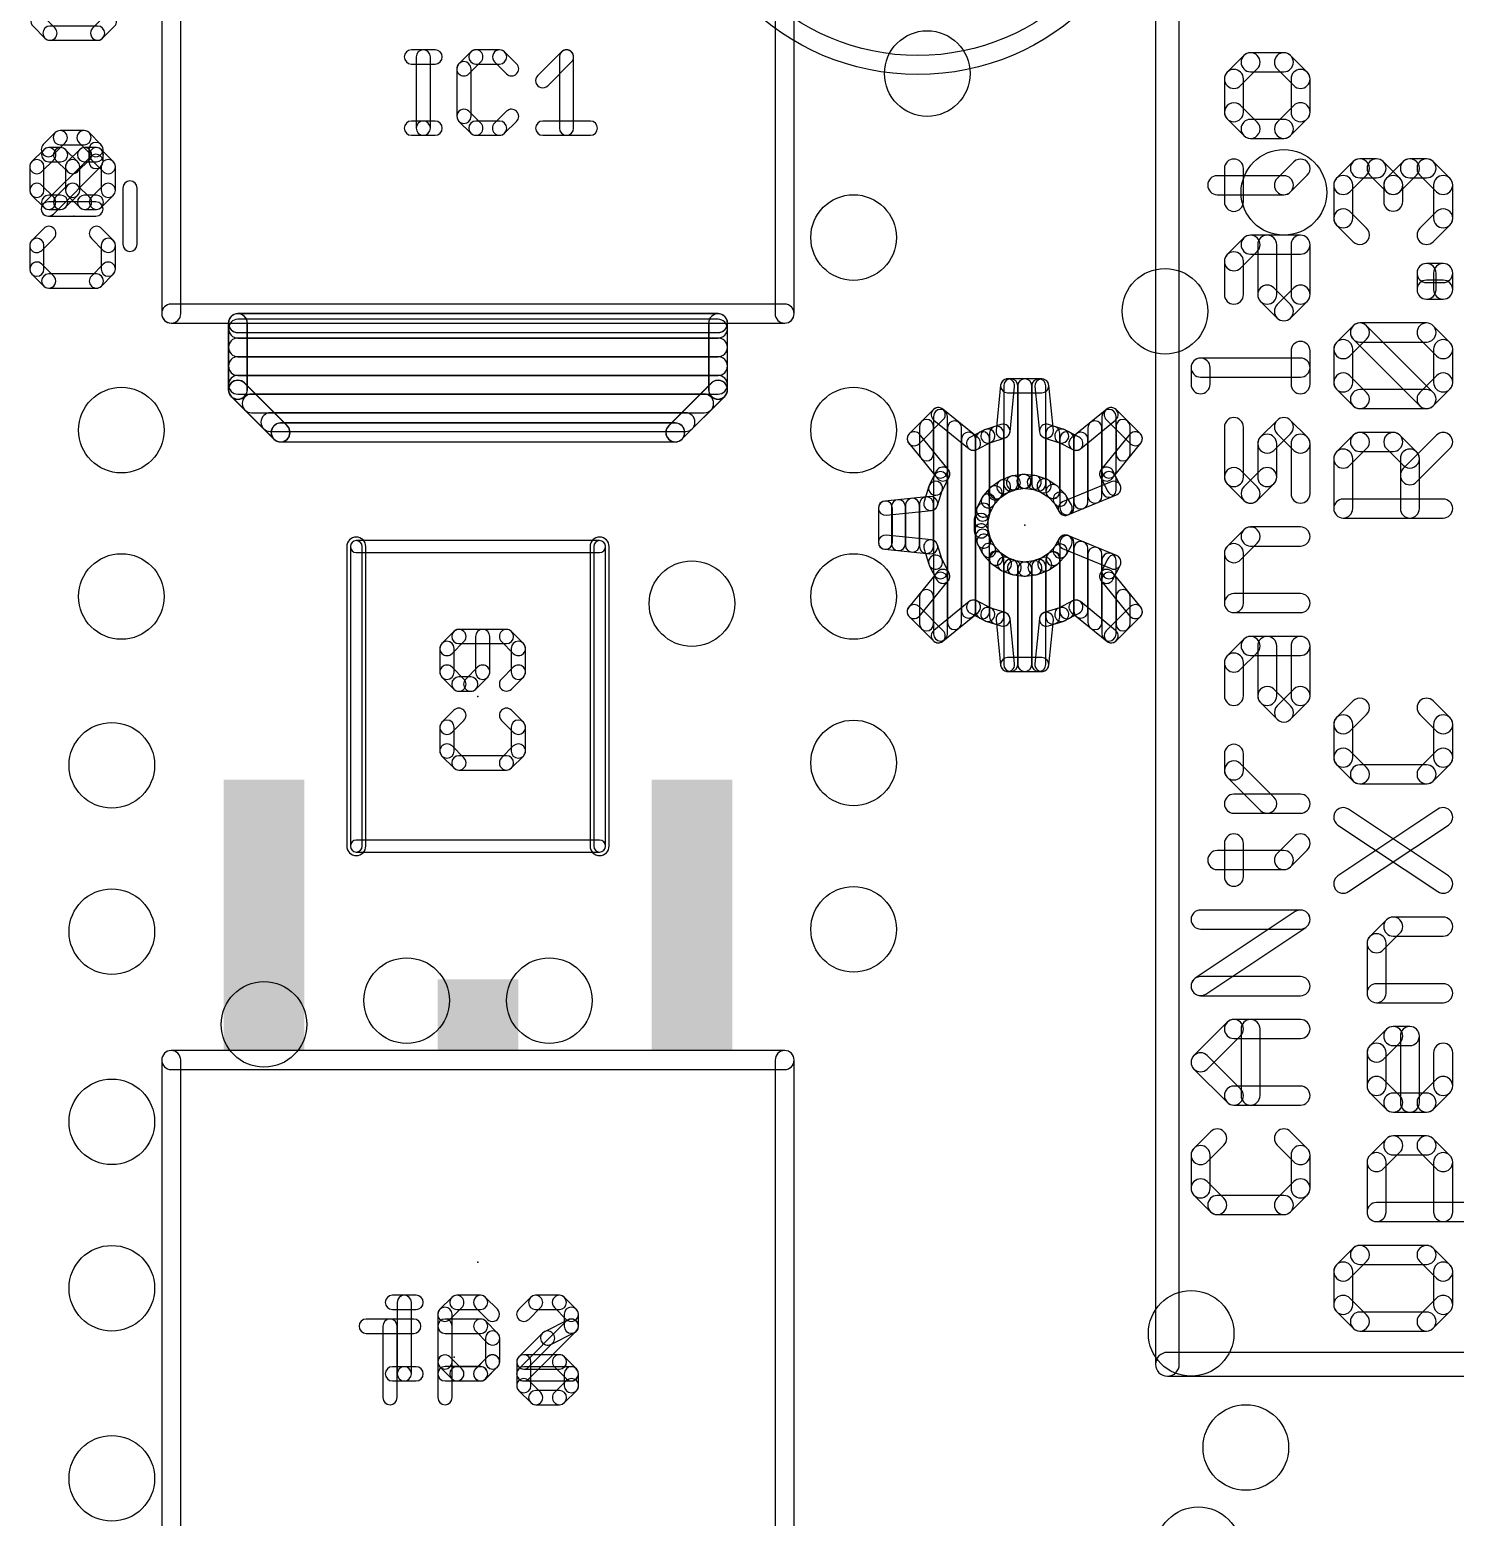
# Model space of a CAD drawing. Extents: x -56 to 120, y -53 to 58.
# Drawn here: x 8.67 to 23.9, y 16.58 to 32.47 of the extents above; entities that cross this region are included whole.
import ezdxf

# ---------------------------------------------------------------- set-up
doc = ezdxf.new("R2010")
doc.units = 0
for name, color, linetype in [('125', 6, 'CONTINUOUS'), ('126', 6, 'CONTINUOUS'), ('18', 82, 'CONTINUOUS'), ('21', 253, 'CONTINUOUS'), ('22', 253, 'CONTINUOUS'), ('23', 7, 'CONTINUOUS'), ('24', 7, 'CONTINUOUS'), ('51', 253, 'CONTINUOUS')]:
    doc.layers.add(name, color=color, linetype=linetype)

# ---------------------------------------------------------------- blocks, each defined once
blk = doc.blocks.new('RECT')
blk.add_solid([(-0.5, -0.5), (0.5, -0.5), (-0.5, 0.5), (0.5, 0.5)])
blk = doc.blocks.new('ROUNDV')
blk.add_circle((0, 0), 0.5)

msp = doc.modelspace()

# ---------------------------------------------------------------- linework, layer by layer
at = {"layer": '125'}
for points in [[(8.7085, 32.509), (8.8356, 32.3819, 1), (8.9433, 32.4897), (8.8162, 32.6168, 1)], [(9.4518, 32.3819), (9.5789, 32.509, 1), (9.4711, 32.6168), (9.344, 32.4897, 1)], [(8.8895, 32.3596), (9.3979, 32.3596, 1), (9.3979, 32.512), (8.8895, 32.512, 1)], [(12.751, 32.106), (13.005, 32.106, 1), (13.005, 32.258), (12.751, 32.258, 1)], [(12.954, 31.42), (12.954, 32.182, 1), (12.802, 32.182), (12.802, 31.42, 1)], [(13.236, 32.055), (13.236, 31.547, 1), (13.388, 31.547), (13.388, 32.055, 1)], [(13.3853, 32.2357), (13.2583, 32.1087, 1), (13.3657, 32.0013), (13.4927, 32.1283, 1)], [(13.693, 32.258), (13.439, 32.258, 1), (13.439, 32.106), (13.693, 32.106, 1)], [(13.8745, 32.109), (13.7465, 32.236, 1), (13.6395, 32.128), (13.7675, 32.001, 1)], [(14.2077, 31.8743), (14.4617, 32.1283, 1), (14.3543, 32.2357), (14.1003, 31.9817, 1)], [(14.332, 32.182), (14.332, 31.42, 1), (14.484, 31.42), (14.484, 32.182, 1)], [(12.751, 31.344), (12.878, 31.344, 1), (12.878, 31.496), (12.751, 31.496, 1)], [(12.878, 31.344), (13.005, 31.344, 1), (13.005, 31.496), (12.878, 31.496, 1)], [(13.2583, 31.4933), (13.3853, 31.3663, 1), (13.4927, 31.4737), (13.3657, 31.6007, 1)], [(13.439, 31.344), (13.693, 31.344, 1), (13.693, 31.496), (13.439, 31.496, 1)], [(13.7465, 31.366), (13.8745, 31.493, 1), (13.7675, 31.601), (13.6395, 31.474, 1)], [(14.154, 31.344), (14.663, 31.344, 1), (14.663, 31.496), (14.154, 31.496, 1)], [(8.8031, 30.9559), (8.9301, 31.0829, 1), (8.8227, 31.1903), (8.6957, 31.0633, 1)], [(8.8764, 31.0606), (9.0034, 31.0606, 1), (9.0034, 31.2126), (8.8764, 31.2126, 1)], [(8.9499, 31.0826), (9.0779, 30.9556, 1), (9.1849, 31.0636), (9.0569, 31.1906, 1)], [(9.1851, 30.9559), (9.3121, 31.0829, 1), (9.2047, 31.1903), (9.0777, 31.0633, 1)], [(9.2584, 31.0606), (9.3854, 31.0606, 1), (9.3854, 31.2126), (9.2584, 31.2126, 1)], [(9.3317, 31.0829), (9.4587, 30.9559, 1), (9.5661, 31.0633), (9.4391, 31.1903, 1)], [(8.8254, 30.7556), (8.8254, 31.0096, 1), (8.6734, 31.0096), (8.6734, 30.7556, 1)], [(9.2074, 30.7556), (9.2074, 31.0096, 1), (9.0554, 31.0096), (9.0554, 30.7556, 1)], [(9.4364, 31.0096), (9.4364, 30.7556, 1), (9.5884, 30.7556), (9.5884, 31.0096, 1)], [(8.9301, 30.6823), (8.8031, 30.8093, 1), (8.6957, 30.7019), (8.8227, 30.5749, 1)], [(9.0034, 30.7046), (8.8764, 30.7046, 1), (8.8764, 30.5526), (9.0034, 30.5526, 1)], [(9.0779, 30.8096), (8.9499, 30.6826, 1), (9.0569, 30.5746), (9.1849, 30.7016, 1)], [(9.3121, 30.6823), (9.1851, 30.8093, 1), (9.0777, 30.7019), (9.2047, 30.5749, 1)], [(9.3854, 30.7046), (9.2584, 30.7046, 1), (9.2584, 30.5526), (9.3854, 30.5526, 1)], [(9.4587, 30.8093), (9.3317, 30.6823, 1), (9.4391, 30.5749), (9.5661, 30.7019, 1)], [(8.8224, 30.3491), (8.6954, 30.2211, 1), (8.8034, 30.1141), (8.9304, 30.2421, 1)], [(9.5664, 30.2211), (9.4394, 30.3491, 1), (9.3314, 30.2421), (9.4584, 30.1141, 1)], [(8.6734, 30.1676), (8.6734, 29.9136, 1), (8.8254, 29.9136), (8.8254, 30.1676, 1)], [(9.5884, 29.9136), (9.5884, 30.1676, 1), (9.4364, 30.1676), (9.4364, 29.9136, 1)], [(8.6957, 29.8599), (8.8227, 29.7329, 1), (8.9301, 29.8403), (8.8031, 29.9673, 1)], [(9.4391, 29.7329), (9.5661, 29.8599, 1), (9.4587, 29.9673), (9.3317, 29.8403, 1)], [(8.8764, 29.7106), (9.3854, 29.7106, 1), (9.3854, 29.8626), (8.8764, 29.8626, 1)], [(13.0549, 25.8613), (13.0549, 25.6071, 1), (13.2073, 25.6071), (13.2073, 25.8613, 1)], [(13.2044, 26.0423), (13.0773, 25.9152, 1), (13.185, 25.8074), (13.3121, 25.9345, 1)], [(13.7667, 26.0646), (13.2583, 26.0646, 1), (13.2583, 25.9122), (13.7667, 25.9122, 1)], [(13.5887, 25.6071), (13.5887, 25.9884, 1), (13.4363, 25.9884), (13.4363, 25.6071, 1)], [(13.9477, 25.9152), (13.8206, 26.0423, 1), (13.7128, 25.9345), (13.8399, 25.8074, 1)], [(13.97, 25.6071), (13.97, 25.8613, 1), (13.8176, 25.8613), (13.8176, 25.6071, 1)], [(13.0773, 25.5532), (13.2044, 25.4261, 1), (13.3121, 25.5338), (13.185, 25.661, 1)], [(13.4392, 25.4261), (13.5664, 25.5532, 1), (13.4586, 25.661), (13.3315, 25.5338, 1)], [(13.8206, 25.4261), (13.9477, 25.5532, 1), (13.8399, 25.661), (13.7128, 25.5338, 1)], [(13.2583, 25.4038), (13.3854, 25.4038, 1), (13.3854, 25.5562), (13.2583, 25.5562, 1)], [(13.2044, 25.2003), (13.0773, 25.0732, 1), (13.185, 24.9654), (13.3121, 25.0926, 1)], [(13.9477, 25.0732), (13.8206, 25.2003, 1), (13.7128, 25.0926), (13.8399, 24.9654, 1)], [(13.0549, 25.0193), (13.0549, 24.7651, 1), (13.2073, 24.7651), (13.2073, 25.0193, 1)], [(13.97, 24.7651), (13.97, 25.0193, 1), (13.8176, 25.0193), (13.8176, 24.7651, 1)], [(13.0773, 24.7112), (13.2044, 24.5841, 1), (13.3121, 24.6919), (13.185, 24.819, 1)], [(13.8206, 24.5841), (13.9477, 24.7112, 1), (13.8399, 24.819), (13.7128, 24.6919, 1)], [(13.2583, 24.5618), (13.7667, 24.5618, 1), (13.7667, 24.7142), (13.2583, 24.7142, 1)], [(12.548, 18.797), (12.802, 18.797, 1), (12.802, 18.949), (12.548, 18.949, 1)], [(12.751, 18.11), (12.751, 18.873, 1), (12.599, 18.873), (12.599, 18.11, 1)], [(13.1823, 18.9267), (13.0553, 18.7997, 1), (13.1627, 18.6923), (13.2897, 18.8193, 1)], [(13.49, 18.949), (13.236, 18.949, 1), (13.236, 18.797), (13.49, 18.797, 1)], [(13.6707, 18.7997), (13.5437, 18.9267, 1), (13.4363, 18.8193), (13.5633, 18.6923, 1)], [(14.0243, 18.9267), (13.8973, 18.7997, 1), (14.0047, 18.6923), (14.1317, 18.8193, 1)], [(14.332, 18.949), (14.078, 18.949, 1), (14.078, 18.797), (14.332, 18.797, 1)], [(14.5127, 18.7997), (14.3857, 18.9267, 1), (14.2783, 18.8193), (14.4053, 18.6923, 1)], [(13.033, 18.746), (13.033, 18.237, 1), (13.185, 18.237), (13.185, 18.746, 1)], [(14.535, 18.619), (14.535, 18.746, 1), (14.383, 18.746), (14.383, 18.619, 1)], [(14.0048, 18.0563), (14.5128, 18.5653, 1), (14.4052, 18.6727), (13.8972, 18.1637, 1)], [(13.0553, 18.1833), (13.1823, 18.0563, 1), (13.2897, 18.1637), (13.1627, 18.2907, 1)], [(13.5437, 18.0563), (13.6707, 18.1833, 1), (13.5633, 18.2907), (13.4363, 18.1637, 1)], [(12.548, 18.034), (12.675, 18.034, 1), (12.675, 18.186), (12.548, 18.186, 1)], [(12.675, 18.034), (12.802, 18.034, 1), (12.802, 18.186), (12.675, 18.186, 1)], [(13.236, 18.034), (13.49, 18.034, 1), (13.49, 18.186), (13.236, 18.186, 1)], [(14.459, 18.186), (13.951, 18.186, 1), (13.951, 18.034), (14.459, 18.034, 1)]]:
    msp.add_lwpolyline(points, format="xyb", close=True, dxfattribs=at)
at = {"layer": '126'}
for points in [[(8.9454, 31.3727), (8.8182, 31.2456, 1), (8.926, 31.1379), (9.0531, 31.265, 1)], [(9.2535, 31.3951), (8.9992, 31.3951, 1), (8.9992, 31.2427), (9.2535, 31.2427, 1)], [(9.4344, 31.2456), (9.3073, 31.3727, 1), (9.1996, 31.265), (9.3267, 31.1379, 1)], [(9.4568, 31.0646), (9.4568, 31.1917, 1), (9.3044, 31.1917), (9.3044, 31.0646, 1)], [(8.926, 30.5023), (9.4344, 31.0108, 1), (9.3267, 31.1185), (8.8182, 30.6101, 1)], [(9.3806, 30.6324), (8.8721, 30.6324, 1), (8.8721, 30.48), (9.3806, 30.48, 1)], [(12.2682, 18.5427), (12.7766, 18.5427, 1), (12.7766, 18.6951), (12.2682, 18.6951, 1)], [(12.5986, 17.8562), (12.5986, 18.6189, 1), (12.4462, 18.6189), (12.4462, 17.8562, 1)], [(13.1864, 17.8562), (13.1864, 18.6189, 1), (13.034, 18.6189), (13.034, 17.8562, 1)], [(13.1102, 18.5427), (13.4915, 18.5427, 1), (13.4915, 18.6951), (13.1102, 18.6951, 1)], [(13.4376, 18.565), (13.5647, 18.4379, 1), (13.6725, 18.5456), (13.5454, 18.6727, 1)], [(14.4265, 18.687), (14.1723, 18.5599, 1), (14.2404, 18.4236), (14.4946, 18.5507, 1)], [(13.5424, 18.4917), (13.5424, 18.2375, 1), (13.6948, 18.2375), (13.6948, 18.4917, 1)], [(14.1525, 18.5456), (13.8982, 18.2914, 1), (14.006, 18.1836), (14.2602, 18.4379, 1)], [(13.5647, 18.2914), (13.4376, 18.1643, 1), (13.5454, 18.0565), (13.6725, 18.1836, 1)], [(13.8759, 18.2375), (13.8759, 17.9833, 1), (14.0283, 17.9833), (14.0283, 18.2375, 1)], [(14.3335, 18.3137), (13.9521, 18.3137, 1), (13.9521, 18.1613), (14.3335, 18.1613, 1)], [(14.5144, 18.1643), (14.3873, 18.2914, 1), (14.2796, 18.1836), (14.4067, 18.0565, 1)], [(13.4915, 18.1866), (13.1102, 18.1866, 1), (13.1102, 18.0342), (13.4915, 18.0342, 1)], [(14.5368, 17.9833), (14.5368, 18.1104, 1), (14.3844, 18.1104), (14.3844, 17.9833, 1)], [(13.8982, 17.9294), (14.0254, 17.8023, 1), (14.1331, 17.9101), (14.006, 18.0372, 1)], [(14.3873, 17.8023), (14.5144, 17.9294, 1), (14.4067, 18.0372), (14.2796, 17.9101, 1)], [(14.0792, 17.78), (14.3335, 17.78, 1), (14.3335, 17.9324), (14.0792, 17.9324, 1)]]:
    msp.add_lwpolyline(points, format="xyb", close=True, dxfattribs=at)
at = {"layer": '21'}
for points in [[(10.287, 29.4386), (10.2866, 35.433, 1), (10.0834, 35.433), (10.0838, 29.4386, 1)], [(16.6374, 35.433), (16.637, 29.4386, 1), (16.8402, 29.4386), (16.8406, 35.433, 1)], [(20.955, 18.2118), (20.955, 33.528, 1), (20.701, 33.528), (20.701, 18.2118, 1)], [(21.6447, 32.1963), (21.4668, 32.0184, 1), (21.6104, 31.8747), (21.7884, 32.0526, 1)], [(22.0724, 32.2261), (21.7165, 32.2261, 1), (21.7165, 32.0229), (22.0724, 32.0229, 1)], [(22.3222, 32.0184), (22.1443, 32.1963, 1), (22.0006, 32.0526), (22.1786, 31.8747, 1)], [(21.437, 31.9465), (21.437, 31.5906, 1), (21.6402, 31.5906), (21.6402, 31.9465, 1)], [(22.352, 31.5906), (22.352, 31.9465, 1), (22.1488, 31.9465), (22.1488, 31.5906, 1)], [(21.4668, 31.5188), (21.6447, 31.3408, 1), (21.7884, 31.4845), (21.6104, 31.6625, 1)], [(22.1443, 31.3408), (22.3222, 31.5188, 1), (22.1786, 31.6625), (22.0006, 31.4845, 1)], [(21.7165, 31.3111), (22.0724, 31.3111, 1), (22.0724, 31.5143), (21.7165, 31.5143, 1)], [(21.6402, 30.6331), (21.6402, 30.989, 1), (21.437, 30.989), (21.437, 30.6331, 1)], [(22.1443, 30.7392), (22.3222, 30.9171, 1), (22.1786, 31.0608), (22.0006, 30.8829, 1)], [(22.7785, 30.7413), (22.9565, 30.9193, 1), (22.8128, 31.0629), (22.6348, 30.885, 1)], [(22.8846, 30.8895), (23.0626, 30.8895, 1), (23.0626, 31.0927), (22.8846, 31.0927, 1)], [(22.9908, 30.9193), (23.1687, 30.7413, 1), (23.3124, 30.885), (23.1344, 31.0629, 1)], [(23.3124, 30.7413), (23.4903, 30.9193, 1), (23.3467, 31.0629), (23.1687, 30.885, 1)], [(23.4185, 30.8895), (23.5965, 30.8895, 1), (23.5965, 31.0927), (23.4185, 31.0927, 1)], [(23.5246, 30.9193), (23.7026, 30.7413, 1), (23.8462, 30.885), (23.6683, 31.0629, 1)], [(9.8202, 30.18), (9.8202, 30.78, 1), (9.6678, 30.78), (9.6678, 30.18, 1)], [(21.3606, 30.7094), (22.0724, 30.7094, 1), (22.0724, 30.9126), (21.3606, 30.9126, 1)], [(22.8083, 30.4572), (22.8083, 30.8131, 1), (22.6051, 30.8131), (22.6051, 30.4572, 1)], [(23.1389, 30.8131), (23.1389, 30.6352, 1), (23.3421, 30.6352), (23.3421, 30.8131, 1)], [(23.6728, 30.8131), (23.6728, 30.4572, 1), (23.876, 30.4572), (23.876, 30.8131, 1)], [(22.9565, 30.3511), (22.7785, 30.5291, 1), (22.6348, 30.3854), (22.8128, 30.2074, 1)], [(23.7026, 30.5291), (23.5246, 30.3511, 1), (23.6683, 30.2074), (23.8462, 30.3854, 1)], [(21.6104, 29.9257), (21.7884, 30.1036, 1), (21.6447, 30.2473), (21.4668, 30.0694, 1)], [(21.7165, 30.0739), (22.2504, 30.0739, 1), (22.2504, 30.2771), (21.7165, 30.2771, 1)], [(21.9961, 29.6416), (21.9961, 30.1755, 1), (21.7929, 30.1755), (21.7929, 29.6416, 1)], [(22.1488, 30.1755), (22.1488, 29.6416, 1), (22.352, 29.6416), (22.352, 30.1755, 1)], [(21.6402, 29.6416), (21.6402, 29.9975, 1), (21.437, 29.9975), (21.437, 29.6416, 1)], [(23.6981, 29.6946), (23.6981, 29.8725, 1), (23.4948, 29.8725), (23.4948, 29.6946, 1)], [(23.5965, 29.7709), (23.7744, 29.7709, 1), (23.7744, 29.9741), (23.5965, 29.9741, 1)], [(23.6728, 29.8725), (23.6728, 29.6946, 1), (23.876, 29.6946), (23.876, 29.8725, 1)], [(22.1443, 29.5355), (21.9663, 29.7135, 1), (21.8227, 29.5698), (22.0006, 29.3918, 1)], [(22.1786, 29.7135), (22.0006, 29.5355, 1), (22.1443, 29.3918), (22.3222, 29.5698, 1)], [(23.7744, 29.7962), (23.5965, 29.7962, 1), (23.5965, 29.593), (23.7744, 29.593, 1)], [(22.7785, 28.9872), (22.9565, 29.1652, 1), (22.8128, 29.3088), (22.6348, 29.1309, 1)], [(22.8846, 29.1354), (23.5965, 29.1354, 1), (23.5965, 29.3386), (22.8846, 29.3386, 1)], [(23.6683, 28.597), (22.9565, 29.3088, 1), (22.8128, 29.1652), (23.5246, 28.4534, 1)], [(23.5246, 29.1652), (23.7026, 28.9872, 1), (23.8462, 29.1309), (23.6683, 29.3088, 1)], [(22.352, 28.6841), (22.352, 29.04, 1), (22.1488, 29.04), (22.1488, 28.6841, 1)], [(22.8083, 28.7031), (22.8083, 29.0591, 1), (22.6051, 29.0591), (22.6051, 28.7031, 1)], [(23.6728, 29.0591), (23.6728, 28.7031, 1), (23.876, 28.7031), (23.876, 29.0591, 1)], [(21.2843, 28.6841), (21.2843, 28.862, 1), (21.0811, 28.862), (21.0811, 28.6841, 1)], [(21.1827, 28.7604), (22.2504, 28.7604, 1), (22.2504, 28.9636), (21.1827, 28.9636, 1)], [(22.9565, 28.597), (22.7785, 28.775, 1), (22.6348, 28.6313), (22.8128, 28.4534, 1)], [(23.7026, 28.775), (23.5246, 28.597, 1), (23.6683, 28.4534), (23.8462, 28.6313, 1)], [(19.0466, 28.6744), (18.9974, 28.1905, 1), (19.1466, 28.1753), (19.1958, 28.6592, 1)], [(19.4868, 28.7418), (19.1212, 28.7418, 1), (19.1212, 28.5918), (19.4868, 28.5918, 1)], [(19.229, 27.6191), (19.229, 28.6668, 1), (19.079, 28.6668), (19.079, 27.6191, 1)], [(19.379, 27.6455), (19.379, 28.6668, 1), (19.229, 28.6668), (19.229, 27.6455, 1)], [(19.529, 27.6185), (19.529, 28.6668, 1), (19.379, 28.6668), (19.379, 27.6185, 1)], [(19.6106, 28.1905), (19.5614, 28.6744, 1), (19.4122, 28.6592), (19.4614, 28.1753, 1)], [(23.5965, 28.6268), (22.8846, 28.6268, 1), (22.8846, 28.4236), (23.5965, 28.4236, 1)], [(18.3275, 28.413), (18.069, 28.1545, 1), (18.175, 28.0485), (18.4335, 28.307, 1)], [(18.329, 27.9396), (18.329, 28.2335, 1), (18.179, 28.2335), (18.179, 27.9396, 1)], [(18.8049, 28.1107), (18.4279, 28.4181, 1), (18.3331, 28.3019), (18.7101, 27.9945, 1)], [(18.479, 27.7557), (18.479, 28.3408, 1), (18.329, 28.3408), (18.329, 27.7557, 1)], [(18.629, 26.1375), (18.629, 28.2185, 1), (18.479, 28.2185), (18.479, 26.1375, 1)], [(20.1801, 28.4181), (19.8031, 28.1107, 1), (19.8979, 27.9945), (20.2749, 28.3019, 1)], [(20.129, 27.4887), (20.129, 28.2185, 1), (19.979, 28.2185), (19.979, 27.4887, 1)], [(20.279, 27.7557), (20.279, 28.3408, 1), (20.129, 28.3408), (20.129, 27.7557, 1)], [(20.539, 28.1545), (20.2805, 28.413, 1), (20.1745, 28.307), (20.433, 28.0485, 1)], [(20.429, 27.9396), (20.429, 28.2335, 1), (20.279, 28.2335), (20.279, 27.9396, 1)], [(21.6402, 27.6926), (21.6402, 28.2265, 1), (21.437, 28.2265), (21.437, 27.6926, 1)], [(22.0006, 28.2983), (21.8227, 28.1204, 1), (21.9663, 27.9767), (22.1443, 28.1546, 1)], [(22.3222, 28.1204), (22.1443, 28.2983, 1), (22.0006, 28.1546), (22.1786, 27.9767, 1)], [(18.0639, 28.0541), (18.3713, 27.6771, 1), (18.4875, 27.7719), (18.1801, 28.1489, 1)], [(18.779, 26.2598), (18.779, 28.0962, 1), (18.629, 28.0962), (18.629, 26.2598, 1)], [(18.875, 28.1975), (18.7232, 28.1193, 1), (18.7918, 27.9859), (18.9437, 28.0641, 1)], [(18.929, 27.2969), (18.929, 28.1023, 1), (18.779, 28.1023), (18.779, 27.2969, 1)], [(19.0491, 28.2543), (18.8865, 28.2022, 1), (18.9322, 28.0594), (19.0949, 28.1115, 1)], [(19.079, 27.5354), (19.079, 28.1611, 1), (18.929, 28.1611), (18.929, 27.5354, 1)], [(19.7215, 28.2022), (19.5589, 28.2543, 1), (19.5131, 28.1115), (19.6758, 28.0594, 1)], [(19.679, 27.5379), (19.679, 28.1611, 1), (19.529, 28.1611), (19.529, 27.5379, 1)], [(19.8848, 28.1193), (19.733, 28.1975, 1), (19.6643, 28.0641), (19.8162, 27.9859, 1)], [(19.829, 27.3644), (19.829, 28.1023, 1), (19.679, 28.1023), (19.679, 27.3644, 1)], [(19.979, 27.4265), (19.979, 28.0962, 1), (19.829, 28.0962), (19.829, 27.4265, 1)], [(20.2367, 27.6771), (20.5441, 28.0541, 1), (20.4279, 28.1489), (20.1205, 27.7719, 1)], [(21.7929, 28.0485), (21.7929, 27.6926, 1), (21.9961, 27.6926), (21.9961, 28.0485, 1)], [(22.352, 27.5147), (22.352, 28.0485, 1), (22.1488, 28.0485), (22.1488, 27.5147, 1)], [(22.7785, 27.8178), (22.9565, 27.9958, 1), (22.8128, 28.1394), (22.6348, 27.9615, 1)], [(22.8846, 27.966), (23.2405, 27.966, 1), (23.2405, 28.1692), (22.8846, 28.1692, 1)], [(23.1687, 27.9958), (23.3467, 27.8178, 1), (23.4903, 27.9615), (23.3124, 28.1394, 1)], [(23.4903, 27.6399), (23.8462, 27.9958, 1), (23.7026, 28.1394), (23.3467, 27.7835, 1)], [(22.8083, 27.3558), (22.8083, 27.8897, 1), (22.6051, 27.8897), (22.6051, 27.3558, 1)], [(23.3169, 27.8897), (23.3169, 27.3558, 1), (23.5201, 27.3558), (23.5201, 27.8897, 1)], [(18.3627, 27.7588), (18.2845, 27.607, 1), (18.4179, 27.5383), (18.4961, 27.6902, 1)], [(18.479, 26.6808), (18.479, 27.6752, 1), (18.329, 27.6752), (18.329, 26.6808, 1)], [(19.0311, 27.4625), (19.1223, 27.5279, 1), (19.0349, 27.6498), (18.9437, 27.5844, 1)], [(19.1066, 27.5192), (19.2107, 27.5611, 1), (19.1548, 27.7003), (19.0507, 27.6584, 1)], [(19.1934, 27.5564), (19.3044, 27.5723, 1), (19.2832, 27.7208), (19.1721, 27.7049, 1)], [(19.2865, 27.5719), (19.3981, 27.5609, 1), (19.4128, 27.7102), (19.3012, 27.7212, 1)], [(19.3806, 27.5648), (19.4865, 27.5276, 1), (19.5362, 27.6691), (19.4304, 27.7063, 1)], [(19.4704, 27.5355), (19.5643, 27.4742, 1), (19.6463, 27.5999), (19.5523, 27.6612, 1)], [(20.3235, 27.607), (20.2453, 27.7588, 1), (20.1119, 27.6902), (20.1901, 27.5384, 1)], [(20.279, 27.5508), (20.279, 27.6752, 1), (20.129, 27.6752), (20.129, 27.5508, 1)], [(21.7884, 27.5865), (21.6104, 27.7645, 1), (21.4668, 27.6208), (21.6447, 27.4428, 1)], [(21.8227, 27.7645), (21.6447, 27.5865, 1), (21.7884, 27.4428), (21.9663, 27.6208, 1)], [(18.2798, 27.5955), (18.2277, 27.4329, 1), (18.3705, 27.3871), (18.4226, 27.5498, 1)], [(18.9305, 27.3043), (18.9813, 27.4044, 1), (18.8475, 27.4722), (18.7967, 27.3721, 1)], [(18.9713, 27.3895), (19.0443, 27.4747, 1), (18.9305, 27.5723), (18.8574, 27.4872, 1)], [(19.5506, 27.4858), (19.6273, 27.4039, 1), (19.7368, 27.5064), (19.66, 27.5883, 1)], [(19.6167, 27.4184), (19.6718, 27.3206, 1), (19.8024, 27.3942), (19.7474, 27.492, 1)], [(19.7658, 27.2881), (20.2855, 27.5034, 1), (20.2281, 27.642), (19.7084, 27.4267, 1)], [(18.2915, 27.4846), (17.8076, 27.4354, 1), (17.8228, 27.2862), (18.3067, 27.3354, 1)], [(17.7402, 27.3608), (17.7402, 26.9952, 1), (17.8902, 26.9952), (17.8902, 27.3608, 1)], [(18.029, 26.9811), (18.029, 27.3749, 1), (17.879, 27.3749), (17.879, 26.9811, 1)], [(18.179, 26.9658), (18.179, 27.3902, 1), (18.029, 27.3902), (18.029, 26.9658, 1)], [(18.329, 26.9506), (18.329, 27.4054, 1), (18.179, 27.4054), (18.179, 26.9506, 1)], [(18.9112, 27.2119), (18.9367, 27.3212, 1), (18.7906, 27.3553), (18.7651, 27.246, 1)], [(23.7744, 27.4574), (22.7067, 27.4574, 1), (22.7067, 27.2542), (23.7744, 27.2542, 1)], [(18.9144, 27.1176), (18.9132, 27.2298, 1), (18.7632, 27.2282), (18.7644, 27.116, 1)], [(18.9399, 27.0267), (18.912, 27.1354, 1), (18.7667, 27.0982), (18.7946, 26.9895, 1)], [(12.2636, 23.7492), (12.2636, 26.9492, 1), (12.0604, 26.9492), (12.0604, 23.7492, 1)], [(14.8636, 23.7492), (14.8636, 26.9492, 1), (14.6604, 26.9492), (14.6604, 23.7492, 1)], [(17.8076, 26.9206), (18.2915, 26.8714, 1), (18.3067, 27.0206), (17.8228, 27.0698, 1)], [(18.2277, 26.9231), (18.2798, 26.7605, 1), (18.4226, 26.8062), (18.3705, 26.9689, 1)], [(18.929, 26.2537), (18.929, 27.0597, 1), (18.779, 27.0597), (18.779, 26.2537, 1)], [(18.9863, 26.9445), (18.9334, 27.0434, 1), (18.8011, 26.9727), (18.854, 26.8738, 1)], [(19.6717, 27.0352), (19.6178, 26.9391, 1), (19.7487, 26.8658), (19.8025, 26.962, 1)], [(20.2855, 26.8526), (19.7658, 27.0679, 1), (19.7084, 26.9293), (20.2281, 26.714, 1)], [(19.829, 26.2537), (19.829, 26.9916, 1), (19.679, 26.9916), (19.679, 26.2537, 1)], [(21.6104, 26.8073), (21.7884, 26.9852, 1), (21.6447, 27.1289), (21.4668, 26.951, 1)], [(21.7165, 26.9555), (22.2504, 26.9555, 1), (22.2504, 27.1587), (21.7165, 27.1587, 1)], [(19.0509, 26.8756), (18.976, 26.9592, 1), (18.8643, 26.8591), (18.9392, 26.7755, 1)], [(19.13, 26.8241), (19.0374, 26.8875, 1), (18.9526, 26.7637), (19.0452, 26.7003, 1)], [(19.079, 26.1949), (19.079, 26.8194, 1), (18.929, 26.8194), (18.929, 26.1949, 1)], [(19.5668, 26.8839), (19.4752, 26.8226, 1), (19.5585, 26.6979), (19.6501, 26.7592, 1)], [(19.679, 26.1949), (19.679, 26.8185, 1), (19.529, 26.8185), (19.529, 26.1949, 1)], [(19.6282, 26.9533), (19.5534, 26.8724, 1), (19.6635, 26.7706), (19.7383, 26.8515, 1)], [(19.979, 26.2598), (19.979, 26.9295, 1), (19.829, 26.9295), (19.829, 26.2598, 1)], [(20.129, 26.1375), (20.129, 26.8673, 1), (19.979, 26.8673), (19.979, 26.1375, 1)], [(20.279, 26.6808), (20.279, 26.8052, 1), (20.129, 26.8052), (20.129, 26.6808, 1)], [(21.6402, 26.3453), (21.6402, 26.8791, 1), (21.437, 26.8791), (21.437, 26.3453, 1)], [(18.3713, 26.6789), (18.0639, 26.3019, 1), (18.1801, 26.2071), (18.4875, 26.5841, 1)], [(18.2845, 26.749), (18.3627, 26.5972, 1), (18.4961, 26.6658), (18.4179, 26.8177, 1)], [(19.219, 26.7928), (19.114, 26.8324, 1), (19.0612, 26.692), (19.1662, 26.6525, 1)], [(19.229, 25.6892), (19.229, 26.7372, 1), (19.079, 26.7372), (19.079, 25.6892, 1)], [(19.313, 26.7837), (19.2016, 26.7971, 1), (19.1836, 26.6482), (19.295, 26.6347, 1)], [(19.4046, 26.7966), (19.2952, 26.7837, 1), (19.3128, 26.6347), (19.4222, 26.6477, 1)], [(19.379, 25.6892), (19.379, 26.7092, 1), (19.229, 26.7092), (19.229, 25.6892, 1)], [(19.4909, 26.8306), (19.3875, 26.7925, 1), (19.4394, 26.6518), (19.5428, 26.6899, 1)], [(19.529, 25.6892), (19.529, 26.7371, 1), (19.379, 26.7371), (19.379, 25.6892, 1)], [(20.2453, 26.5972), (20.3235, 26.749, 1), (20.1901, 26.8176), (20.1119, 26.6658, 1)], [(20.5441, 26.3019), (20.2367, 26.6789, 1), (20.1205, 26.5841), (20.4279, 26.2071, 1)], [(18.479, 26.0152), (18.479, 26.6004, 1), (18.329, 26.6004), (18.329, 26.0152, 1)], [(20.279, 26.0152), (20.279, 26.6003, 1), (20.129, 26.6003), (20.129, 26.0152, 1)], [(18.329, 26.1225), (18.329, 26.4164, 1), (18.179, 26.4164), (18.179, 26.1225, 1)], [(20.429, 26.1225), (20.429, 26.4164, 1), (20.279, 26.4164), (20.279, 26.1225, 1)], [(22.2504, 26.4469), (21.5386, 26.4469, 1), (21.5386, 26.2437), (22.2504, 26.2437, 1)], [(18.069, 26.2015), (18.3275, 25.943, 1), (18.4335, 26.049), (18.175, 26.3075, 1)], [(18.4279, 25.9379), (18.8049, 26.2453, 1), (18.7101, 26.3615), (18.3331, 26.0541, 1)], [(18.7232, 26.2367), (18.875, 26.1585, 1), (18.9437, 26.2919), (18.7918, 26.3701, 1)], [(18.8865, 26.1538), (19.0491, 26.1017, 1), (19.0949, 26.2445), (18.9322, 26.2966, 1)], [(18.9974, 26.1655), (19.0466, 25.6816, 1), (19.1958, 25.6968), (19.1466, 26.1807, 1)], [(19.5614, 25.6816), (19.6106, 26.1655, 1), (19.4614, 26.1807), (19.4122, 25.6968, 1)], [(19.5589, 26.1017), (19.7215, 26.1538, 1), (19.6758, 26.2966), (19.5131, 26.2445, 1)], [(19.733, 26.1585), (19.8848, 26.2367, 1), (19.8162, 26.3701), (19.6643, 26.2919, 1)], [(19.8031, 26.2453), (20.1801, 25.9379, 1), (20.2749, 26.0541), (19.8979, 26.3615, 1)], [(20.2805, 25.943), (20.539, 26.2015, 1), (20.433, 26.3075), (20.1745, 26.049, 1)], [(21.6104, 25.6379), (21.7884, 25.8158, 1), (21.6447, 25.9595), (21.4668, 25.7816, 1)], [(21.7165, 25.7861), (22.2504, 25.7861, 1), (22.2504, 25.9893), (21.7165, 25.9893, 1)], [(21.9961, 25.3538), (21.9961, 25.8877, 1), (21.7929, 25.8877), (21.7929, 25.3538, 1)], [(22.1488, 25.8877), (22.1488, 25.3538, 1), (22.352, 25.3538), (22.352, 25.8877, 1)], [(19.1212, 25.6142), (19.4868, 25.6142, 1), (19.4868, 25.7642), (19.1212, 25.7642, 1)], [(21.6402, 25.3538), (21.6402, 25.7097, 1), (21.437, 25.7097), (21.437, 25.3538, 1)], [(22.1443, 25.2477), (21.9663, 25.4257, 1), (21.8227, 25.282), (22.0006, 25.104, 1)], [(22.1786, 25.4257), (22.0006, 25.2477, 1), (22.1443, 25.104), (22.3222, 25.282, 1)], [(22.8128, 25.2996), (22.6348, 25.1217, 1), (22.7785, 24.978), (22.9565, 25.1559, 1)], [(23.8462, 25.1217), (23.6683, 25.2996, 1), (23.5246, 25.1559), (23.7026, 24.978, 1)], [(22.6051, 25.0498), (22.6051, 24.6939, 1), (22.8083, 24.6939), (22.8083, 25.0498, 1)], [(23.876, 24.6939), (23.876, 25.0498, 1), (23.6728, 25.0498), (23.6728, 24.6939, 1)], [(21.6402, 24.5573), (21.6402, 24.7352, 1), (21.437, 24.7352), (21.437, 24.5573, 1)], [(22.6348, 24.6221), (22.8128, 24.4441, 1), (22.9565, 24.5878), (22.7785, 24.7658, 1)], [(23.6683, 24.4441), (23.8462, 24.6221, 1), (23.7026, 24.7658), (23.5246, 24.5878, 1)], [(21.9663, 24.2732), (21.6104, 24.6291, 1), (21.4668, 24.4854), (21.8227, 24.1295, 1)], [(22.8846, 24.4144), (23.5965, 24.4144, 1), (23.5965, 24.6176), (22.8846, 24.6176, 1)], [(22.2504, 24.303), (21.5386, 24.303, 1), (21.5386, 24.0998), (22.2504, 24.0998, 1)], [(22.763, 23.2621), (23.8308, 23.9739, 1), (23.718, 24.1429), (22.6503, 23.4311, 1)], [(22.6503, 23.9739), (23.718, 23.2621, 1), (23.8308, 23.4311), (22.763, 24.1429, 1)], [(21.6402, 23.4218), (21.6402, 23.7777, 1), (21.437, 23.7777), (21.437, 23.4218, 1)], [(22.1443, 23.5279), (22.3222, 23.7059, 1), (22.1786, 23.8495), (22.0006, 23.6716, 1)], [(21.3606, 23.4981), (22.0724, 23.4981, 1), (22.0724, 23.7013), (21.3606, 23.7013, 1)], [(21.239, 22.1679), (22.3068, 22.8797, 1), (22.194, 23.0487), (21.1263, 22.3369, 1)], [(22.2504, 23.0658), (21.1827, 23.0658, 1), (21.1827, 22.8626), (22.2504, 22.8626, 1)], [(23.1344, 22.6392), (23.3124, 22.8172, 1), (23.1687, 22.9608), (22.9908, 22.7829, 1)], [(23.2405, 22.7874), (23.7744, 22.7874, 1), (23.7744, 22.9906), (23.2405, 22.9906, 1)], [(23.1642, 22.1772), (23.1642, 22.711, 1), (22.961, 22.711), (22.961, 22.1772, 1)], [(22.2504, 22.354), (21.1827, 22.354, 1), (21.1827, 22.1508), (22.2504, 22.1508, 1)], [(23.7744, 22.2788), (23.0626, 22.2788, 1), (23.0626, 22.0756), (23.7744, 22.0756, 1)], [(21.2545, 21.3671), (21.6104, 21.723, 1), (21.4668, 21.8666), (21.1108, 21.5107, 1)], [(21.5386, 21.6932), (22.2504, 21.6932, 1), (22.2504, 21.8964), (21.5386, 21.8964, 1)], [(21.8181, 21.083), (21.8181, 21.7948, 1), (21.6149, 21.7948), (21.6149, 21.083, 1)], [(23.1344, 21.4698), (23.3124, 21.6478, 1), (23.1687, 21.7914), (22.9908, 21.6135, 1)], [(23.2405, 21.618), (23.4185, 21.618, 1), (23.4185, 21.8212), (23.2405, 21.8212, 1)], [(23.3169, 21.7196), (23.3169, 21.0078, 1), (23.5201, 21.0078), (23.5201, 21.7196, 1)], [(23.1642, 21.1857), (23.1642, 21.5417, 1), (22.961, 21.5417), (22.961, 21.1857, 1)], [(23.6728, 21.5417), (23.6728, 21.1857, 1), (23.876, 21.1857), (23.876, 21.5417, 1)], [(10.287, 15.4686), (10.2866, 21.463, 1), (10.0834, 21.463), (10.0838, 15.4686, 1)], [(10.185, 21.3614), (16.739, 21.3614, 1), (16.739, 21.5646), (10.185, 21.5646, 1)], [(16.6374, 21.463), (16.637, 15.4686, 1), (16.8402, 15.4686), (16.8406, 21.463, 1)], [(21.6104, 21.1548), (21.2545, 21.5107, 1), (21.1108, 21.3671), (21.4668, 21.0112, 1)], [(22.2504, 21.1846), (21.5386, 21.1846, 1), (21.5386, 20.9814), (22.2504, 20.9814, 1)], [(23.3124, 21.0796), (23.1344, 21.2576, 1), (22.9908, 21.1139), (23.1687, 20.936, 1)], [(23.7026, 21.2576), (23.5246, 21.0796, 1), (23.6683, 20.936), (23.8462, 21.1139, 1)], [(23.5965, 21.1094), (23.2405, 21.1094, 1), (23.2405, 20.9062), (23.5965, 20.9062, 1)], [(21.2888, 20.6972), (21.1108, 20.5193, 1), (21.2545, 20.3756), (21.4325, 20.5536, 1)], [(22.3222, 20.5193), (22.1443, 20.6972, 1), (22.0006, 20.5536), (22.1786, 20.3756, 1)], [(21.0811, 20.4475), (21.0811, 20.0916, 1), (21.2843, 20.0916), (21.2843, 20.4475, 1)], [(22.352, 20.0916), (22.352, 20.4475, 1), (22.1488, 20.4475), (22.1488, 20.0916, 1)], [(23.1344, 20.3004), (23.3124, 20.4784, 1), (23.1687, 20.622), (22.9908, 20.4441, 1)], [(23.2405, 20.4486), (23.5965, 20.4486, 1), (23.5965, 20.6518), (23.2405, 20.6518, 1)], [(23.5246, 20.4784), (23.7026, 20.3004, 1), (23.8462, 20.4441), (23.6683, 20.622, 1)], [(23.1642, 19.8384), (23.1642, 20.3723, 1), (22.961, 20.3723), (22.961, 19.8384, 1)], [(23.6728, 20.3723), (23.6728, 19.8384, 1), (23.876, 19.8384), (23.876, 20.3723, 1)], [(21.1108, 20.0197), (21.2888, 19.8418, 1), (21.4325, 19.9854), (21.2545, 20.1634, 1)], [(22.1443, 19.8418), (22.3222, 20.0197, 1), (22.1786, 20.1634), (22.0006, 19.9854, 1)], [(21.3606, 19.812), (22.0724, 19.812, 1), (22.0724, 20.0152), (21.3606, 20.0152, 1)], [(24.1303, 19.94), (23.0626, 19.94, 1), (23.0626, 19.7368), (24.1303, 19.7368, 1)], [(22.8128, 19.4526), (22.6348, 19.2747, 1), (22.7785, 19.131), (22.9565, 19.309, 1)], [(23.5965, 19.4824), (22.8846, 19.4824, 1), (22.8846, 19.2792), (23.5965, 19.2792, 1)], [(23.8462, 19.2747), (23.6683, 19.4526, 1), (23.5246, 19.309), (23.7026, 19.131, 1)], [(22.6051, 19.2029), (22.6051, 18.8469, 1), (22.8083, 18.8469), (22.8083, 19.2029, 1)], [(23.876, 18.8469), (23.876, 19.2029, 1), (23.6728, 19.2029), (23.6728, 18.8469, 1)], [(22.6348, 18.7751), (22.8128, 18.5972, 1), (22.9565, 18.7408), (22.7785, 18.9188, 1)], [(23.6683, 18.5972), (23.8462, 18.7751, 1), (23.7026, 18.9188), (23.5246, 18.7408, 1)], [(22.8846, 18.5674), (23.5965, 18.5674, 1), (23.5965, 18.7706), (22.8846, 18.7706, 1)], [(24.384, 18.3388), (20.828, 18.3388, 1), (20.828, 18.0848), (24.384, 18.0848, 1)]]:
    msp.add_lwpolyline(points, format="xyb", close=True, dxfattribs=at)
at = {"layer": '22'}
for radius in [2.6016, 2.3984]:
    msp.add_circle((18.161, 34.5948), radius, dxfattribs=at)
at = {"layer": '23'}
for p in [(9.144, 30.48), (19.304, 27.178), (13.462, 25.3492), (13.462, 19.304)]:
    msp.add_point(p, dxfattribs=at)
at = {"layer": '24'}
msp.add_point((13.208, 18.288), dxfattribs=at)
at = {"layer": '51'}
for points in [[(16.739, 29.5406), (10.1846, 29.541, 1), (10.1846, 29.3378), (16.739, 29.3374, 1)], [(10.9982, 28.6258), (10.9982, 29.337, 1), (10.795, 29.337), (10.795, 28.6258, 1)], [(10.8966, 29.2354), (16.0274, 29.2354, 1), (16.0274, 29.4386), (10.8966, 29.4386, 1)], [(10.9965, 28.6258), (10.9965, 29.337, 1), (10.7967, 29.337), (10.7967, 28.6258, 1)], [(10.8966, 29.2371), (16.0274, 29.2371, 1), (16.0274, 29.4369), (10.8966, 29.4369, 1)], [(15.9258, 29.337), (15.9258, 28.6258, 1), (16.129, 28.6258), (16.129, 29.337, 1)], [(15.9275, 29.337), (15.9275, 28.6258, 1), (16.1273, 28.6258), (16.1273, 29.337, 1)], [(16.0274, 29.3779), (10.8966, 29.3779, 1), (10.8966, 29.1781), (16.0274, 29.1781, 1)], [(16.0274, 29.1781), (10.8966, 29.1781, 1), (10.8966, 28.9783), (16.0274, 28.9783, 1)], [(16.0274, 28.9783), (10.8966, 28.9783, 1), (10.8966, 28.7785), (16.0274, 28.7785, 1)], [(16.0274, 28.7785), (10.8966, 28.7785, 1), (10.8966, 28.5787), (16.0274, 28.5787, 1)], [(11.4256, 28.2404), (10.9684, 28.6976, 1), (10.8248, 28.554), (11.282, 28.0968, 1)], [(11.4244, 28.2392), (10.9672, 28.6964, 1), (10.826, 28.5552), (11.2832, 28.098, 1)], [(15.9556, 28.6976), (15.4984, 28.2404, 1), (15.642, 28.0968), (16.0992, 28.554, 1)], [(15.9568, 28.6964), (15.4996, 28.2392, 1), (15.6408, 28.098), (16.098, 28.5552, 1)], [(15.8804, 28.5787), (11.0436, 28.5787, 1), (11.0436, 28.3789), (15.8804, 28.3789, 1)], [(15.6806, 28.3789), (11.2434, 28.3789, 1), (11.2434, 28.1791), (15.6806, 28.1791, 1)], [(15.5702, 28.2702), (11.3538, 28.2702, 1), (11.3538, 28.067), (15.5702, 28.067, 1)], [(15.5702, 28.2685), (11.3538, 28.2685, 1), (11.3538, 28.0687), (15.5702, 28.0687, 1)], [(12.2255, 23.7492), (12.2255, 26.9492, 1), (12.0985, 26.9492), (12.0985, 23.7492, 1)], [(12.162, 26.8857), (14.762, 26.8857, 1), (14.762, 27.0127), (12.162, 27.0127, 1)], [(14.6985, 26.9492), (14.6985, 23.7492, 1), (14.8255, 23.7492), (14.8255, 26.9492, 1)], [(14.762, 23.8127), (12.162, 23.8127, 1), (12.162, 23.6857), (14.762, 23.6857, 1)]]:
    msp.add_lwpolyline(points, format="xyb", close=True, dxfattribs=at)

# ---------------------------------------------------------------- block references
at = {"layer": '18', "xscale": 0.9144, "yscale": 0.9144}
for p in [(18.2626, 32.004), (22.0726, 30.734), (17.4752, 30.2514), (20.8026, 29.464), (9.652, 28.194), (17.4752, 28.194), (9.652, 26.416), (17.4752, 26.416), (15.748, 26.3398), (9.5504, 24.6126), (17.4752, 24.638), (9.5504, 22.8346), (17.4752, 22.86), (12.7, 22.098), (14.224, 22.098), (11.176, 21.844), (9.5504, 20.8026), (9.5504, 19.0246), (21.082, 18.542), (21.6662, 17.3228), (9.5504, 16.9926), (21.1582, 16.2306)]:
    msp.add_blockref('ROUNDV', p, dxfattribs=at)
at = {"layer": '21', "xscale": 0.8636, "yscale": 0.762, "rotation": 180}
msp.add_blockref('RECT', (13.462, 21.9456), dxfattribs=at)
at = {"layer": '51', "xscale": 0.8636, "yscale": 2.8956, "rotation": 180}
for p in [(11.176, 23.0124), (15.748, 23.0124)]:
    msp.add_blockref('RECT', p, dxfattribs=at)

doc.saveas('drawing.dxf')
